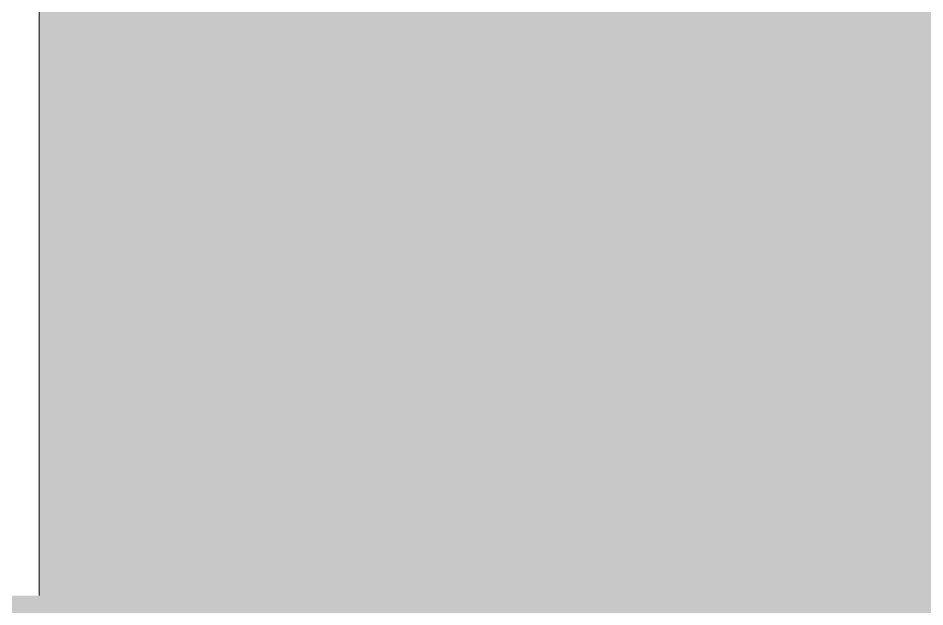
# Model space of a CAD drawing. Header units: inches. Extents: x 20426 to 81837, y -461 to 713.
# Drawn here: x 24753.55 to 24782.1, y 154.13 to 172.66 of the extents above; entities that cross this region are included whole.
import ezdxf

# ---------------------------------------------------------------- set-up
doc = ezdxf.new("R2010")
doc.units = ezdxf.units.IN
doc.header["$MEASUREMENT"] = 0
for name, color, linetype, lineweight in [('A-ROOF', 132, 'Continuous', 13), ('A-WALL-PATT', 111, 'Continuous', 13), ('L-SITE-WALL', 31, 'Continuous', 13)]:
    doc.layers.add(name, color=color, linetype=linetype, lineweight=lineweight)

msp = doc.modelspace()

# ---------------------------------------------------------------- hatches: boundary and pattern name
at = {"layer": 'A-ROOF'}
h = msp.add_hatch(color=256, dxfattribs=at)
h.paths.add_polyline_path([(26359.714, 149.088), (26626.964, 149.088), (26626.964, 152.588), (27629.964, 152.588), (27629.964, 154.484), (27615.214, 154.484), (27615.214, 171.312), (24754.214, 171.312), (24754.214, 154.484), (24723.349, 154.484), (24723.349, 152.588), (26359.714, 152.588), (26359.714, 151.401)], flags=0)
h.paths.add_polyline_path([(28082.537, 151.547), (28216.152, 151.547), (28216.152, 154.484), (27917.964, 154.484), (27917.964, 151.547), (28073.897, 151.547)], flags=0)
at = {"layer": 'A-WALL-PATT', "lineweight": 9}
h = msp.add_hatch(dxfattribs=at)
h.set_pattern_fill('FP_9', color=256, style=0, pattern_type=2)
h.set_pattern_definition([(90, (24107.28, 0.33), (96.333, -6e-15), [96, -0.333]), (90, (24059.44, 0.33), (96.333, -6e-15), [96, -0.333]), (0, (24011.28, 48.33), (0, -96.333), [47.833, -48.5]), (0, (24011.28, 48.67), (0, -96.333), [47.833, -48.5]), (0, (24059.28, 0), (0, -96.333), [48, -48.333]), (0, (24059.44, 0.33), (0, -96.333), [47.833, -48.5]), (90, (24107.61, 48.67), (96.333, -6e-15), [47.667, -48.666]), (90, (24059.11, 48.67), (96.333, -6e-15), [47.667, -48.666]), (90, (24107.61, 0), (96.333, -6e-15), [48.333, -48]), (90, (24059.11, 0), (96.333, -6e-15), [48.333, -48])])
h.paths.add_polyline_path([(24747.691, 0), (24748.152, 0), (24748.152, 144), (24754.214, 144), (24754.214, 152.115), (24746.743, 152.075), (24746.71, 144.141), (24746.493, 144.016), (24745.521, 144.016), (24745.521, 144.078), (24744.935, 144.078), (24744.702, 144.265), (24744.685, 144.328), (24744.685, 152.115), (24723.349, 152.115), (24723.349, 154.484), (24754.214, 154.484), (24754.214, 240), (24005.214, 240), (24005.214, 154.301), (24019.714, 154.906), (24019.714, 154.432), (24014.289, 154.206), (24014.614, 146.084), (24005.214, 145.692), (24005.214, 144), (24396.527, 144), (24396.527, 0), (24739.051, 0)], flags=0)
at = {"layer": 'L-SITE-WALL'}
h = msp.add_hatch(color=256, dxfattribs=at)
h.paths.add_polyline_path([(26574.214, 2), (26602.714, 2), (26602.714, 45.018), (26574.214, 45.018), (26574.214, 2.182)], flags=0)
h.paths.add_polyline_path([(26602.714, 48.055), (26602.714, 93.018), (26574.214, 93.018), (26574.214, 48.055), (26579.264, 48.055)], flags=0)
h.paths.add_polyline_path([(26579.264, 97), (26602.714, 97), (26602.714, 132.601), (26574.214, 132.601), (26574.214, 97)], flags=0)
h.paths.add_polyline_path([(25443.714, 97), (25443.714, 132.601), (25415.714, 132.601), (25415.714, 97)], flags=0)
h.paths.add_polyline_path([(25922.662, 97), (25930.714, 97), (25930.714, 132.601), (25901.914, 132.601), (25901.914, 122.271), (25898.714, 122.271), (25898.714, 97)], flags=0)
h.paths.add_polyline_path([(25866.714, 97), (25892.714, 97), (25892.714, 122.271), (25889.514, 122.271), (25889.514, 132.601), (25866.714, 132.601)], flags=0)
h.paths.add_polyline_path([(27615.214, 171.312), (27615.214, 192), (24754.214, 192), (24754.214, 171.312), (27581.446, 171.312)], flags=0)

# ---------------------------------------------------------------- linework, layer by layer
msp.add_line((24754.214, 154.484), (24754.214, 240), dxfattribs=at)

doc.saveas('drawing.dxf')
